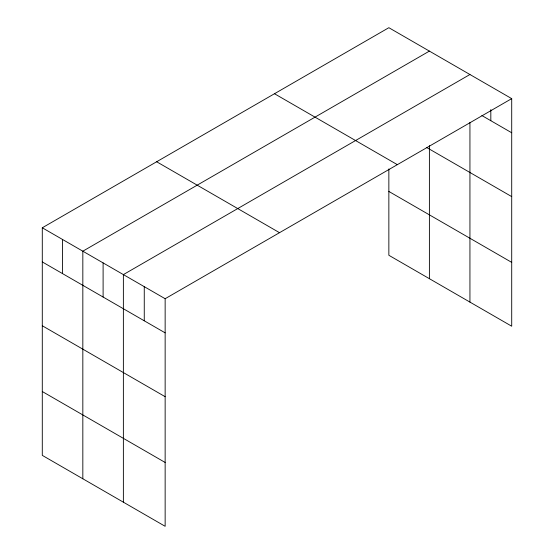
<?xml version="1.0" encoding="UTF-8"?>
<svg xmlns="http://www.w3.org/2000/svg" width="554" height="554" viewBox="0 0 554 554"><rect width="100%" height="100%" fill="white"/><g stroke="black" fill="none" stroke-linecap="round" stroke-linejoin="round"><path stroke-width="0.83" d="M469.937 122.455L469.937 302.096M42.291 227.784L165.147 298.717L165.147 526.3L42.291 455.367L42.291 227.784L388.853 27.7L511.709 98.633L511.709 326.216L388.853 255.283L388.853 168.942M429.398 51.106L82.83 251.191L82.83 478.774M469.937 74.513L123.376 274.604L123.376 502.18M165.147 298.717L511.709 98.633M481.876 115.544L511.709 132.766M426.497 147.406L511.709 196.608M274.486 93.73L397.343 164.663M388.853 191.442L511.709 262.374M156.657 161.761L279.514 232.687M42.291 261.924L165.147 332.857M42.291 325.759L165.147 396.692M42.291 391.533L165.147 462.465M490.823 109.616L490.823 120.71M429.398 145.633L429.398 278.69M144.262 286.66L144.262 320.794M103.106 262.901L103.106 297.034M62.56 239.487L62.56 273.628"/></g></svg>
